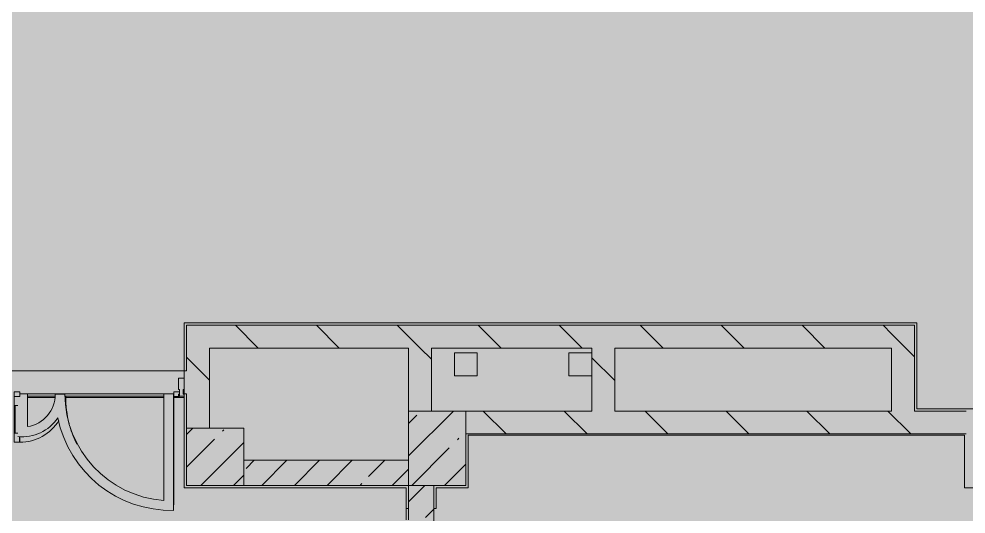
# Model space of a CAD drawing. Header units: millimetres. Extents: x 35378 to 237579, y -8553 to 29000.
# Drawn here: x 180471 to 188745, y 10650 to 14974 of the extents above; entities that cross this region are included whole.
import ezdxf

# ---------------------------------------------------------------- set-up
doc = ezdxf.new("R2010")
doc.units = ezdxf.units.MM
doc.layers.add('A-DETL-GENF-3', color=7, linetype='Continuous', lineweight=9, true_color=0xc0c0c0, transparency=0.4)
for name, color, linetype, lineweight, true_color in [('A-DETL-GENF-5', 7, 'Continuous', 5, 0xb7b7b7), ('A-DETL-GENF-6', 7, 'Continuous', 5, 0xe2e2e2), ('A-DOOR-3', 7, 'Continuous', 5, 0xb7b7b7), ('A-FLOR-1', 7, 'Continuous', 5, 0xb7b7b7), ('A-GLAZ-CWMG-2', 7, 'Continuous', 5, 0x737373), ('I-WALL-2', 7, 'Continuous', 5, 0x737373), ('S-COLS-2', 7, 'Continuous', 5, 0x737373)]:
    doc.layers.add(name, color=color, linetype=linetype, lineweight=lineweight, true_color=true_color)
doc.layers.add('I-WALL-3', color=7, linetype='Continuous', lineweight=5)
doc.layers.add('S-COLS-1', color=7, linetype='Continuous', lineweight=5)
pattern_1 = [(45, (108394.95, 0), (-285.1231, 285.1231), []), (45, (108680.07, 0), (-285.1231, 285.1231), [504.031, -100.806, 16.764, -84.042])]
pattern_2 = [(135, (108394.95, 0), (-353.5534, -353.5534), [])]

# ---------------------------------------------------------------- blocks, each defined once
blk = doc.blocks.new('BSC_Колонна _Прямоугольная - 650х500-23287315-3_5_2_птичка')
at = {"layer": 'S-COLS-1'}
h = blk.add_hatch(dxfattribs=at)
h.set_pattern_fill('FP_120', color=256, style=0, pattern_type=2)
h.set_pattern_definition([(135, (11225, -75730), (-285.1231, -285.1231), []), (135, (11225, -75444.88), (-285.1231, -285.1231), [504.031, -100.806, 16.764, -84.042])])
h.paths.add_polyline_path([(325, 120), (325, 250), (-325, 250), (-325, -250), (325, -250), (325, -219.5)])
at = {"layer": 'S-COLS-2'}
for p, q in [((325, 250), (-325, 250)), ((-325, 250), (-325, -250)), ((325, -250), (325, 250)), ((-325, -250), (325, -250))]:
    blk.add_line(p, q, dxfattribs=at)
blk = doc.blocks.new('BSC_Колонна _Прямоугольная - 500х500-V93-3_5_2_птичка')
at = {"layer": 'S-COLS-1'}
h = blk.add_hatch(dxfattribs=at)
h.set_pattern_fill('FP_121', color=256, style=0, pattern_type=2)
h.set_pattern_definition([(45, (-73790, -11150), (-285.1231, 285.1231), []), (45, (-73504.88, -11150), (-285.1231, 285.1231), [504.031, -100.806, 16.764, -84.042])])
h.paths.add_polyline_path([(250, -250), (250, 250), (-250, 250), (-250, -250), (-143.8, -250)])
at = {"layer": 'S-COLS-2'}
for p, q in [((250, 250), (-250, 250)), ((-250, 250), (-250, -250)), ((250, -250), (250, 250)), ((-250, -250), (250, -250))]:
    blk.add_line(p, q, dxfattribs=at)
blk = doc.blocks.new('Дверь_Витражная_остекление_ - В-18-32468702-3_5_2_птичка')
at = {"layer": 'A-DETL-GENF-6'}
blk.add_hatch(color=256, dxfattribs=at).paths.add_polyline_path([(689.5, 420), (677.5, 420), (677.5, 369.7), (689.5, 369.5), (689.5, 20), (722.5, 20), (722.5, 420)])
at = {"layer": 'A-DETL-GENF-5'}
for p, q in [((-672.5, 965), (-672.5, 20)), ((-672.5, 965), (-672.5, 20)), ((722.5, 420), (677.5, 420)), ((677.5, 420), (677.5, 369.7)), ((722.5, 420), (677.5, 420)), ((677.5, 420), (677.5, 369.7)), ((722.5, 420), (722.5, 20)), ((722.5, 20), (722.5, 420)), ((722.5, 340), (689.5, 340)), ((712.5, 340), (712.5, 100)), ((722.5, 100), (689.5, 100))]:
    blk.add_line(p, q, dxfattribs=at)
at = {"layer": 'A-DOOR-3'}
for p, q in [((-672.5, 965), (-672.5, 20)), ((672.5, 420), (672.5, 369.8)), ((-672.5, 20), (-722.5, 20)), ((-722.5, 20), (-722.5, -20)), ((-672.5, -20), (-672.5, 20)), ((722.5, 20), (672.5, 20)), ((672.5, 20), (672.5, -20)), ((722.5, -20), (722.5, 20)), ((-722.5, -20), (-672.5, -20)), ((672.5, -20), (722.5, -20))]:
    blk.add_line(p, q, dxfattribs=at)
for centre, radius, start, end in [((-672.5, 20), 945, 15.85424, 26.17307), ((672.5, 20), 400, 90, 148.53811), ((-672.5, 20), 945, 360, 14.43128), ((672.5, 20), 400, 177.03782, 180)]:
    blk.add_arc(centre, radius, start, end, dxfattribs=at)
blk = doc.blocks.new('Прямоугольный импост - Импост структурный с накладкой - 160мм Темный-33326242-3_5_2_птичка')
at = {"layer": 'A-GLAZ-CWMG-2'}
for p, q in [((0, 140), (-50, 140)), ((-50, 140), (-50, 40)), ((0, 40), (0, 140)), ((-50, 40), (-40, 40)), ((-40, 0), (-50, 0)), ((-50, 0), (-50, -17)), ((-40, 40), (-40, 0)), ((-10, 0), (-10, 40)), ((-10, 40), (0, 40)), ((0, 0), (-10, 0)), ((0, -17), (0, 0)), ((-50, -17), (0, -17))]:
    blk.add_line(p, q, dxfattribs=at)

msp = doc.modelspace()

# ---------------------------------------------------------------- hatches: boundary and pattern name
at = {"layer": 'A-DETL-GENF-3'}
msp.add_hatch(color=256, dxfattribs=at).paths.add_polyline_path([(179244.5, -251.7), (184244.9, -251.7), (184244.9, 3288.3), (192964.9, 3288.3), (192964.9, 27348.3), (150304.9, 27348.3), (150304.9, 23888.3), (146705.1, 23888.3), (146705.1, -251.7), (178312.4, -251.7)])
at = {"layer": 'I-WALL-3'}
h = msp.add_hatch(dxfattribs=at)
h.set_pattern_fill('FP_97', color=256, style=0, pattern_type=2)
h.set_pattern_definition(pattern_2)
h.paths.add_polyline_path([(188094.9, 12100), (188094.9, 12300), (181934.9, 12300), (181934.9, 12100), (187634.2, 12100)])
h = msp.add_hatch(dxfattribs=at)
h.set_pattern_fill('FP_97', color=256, style=0, pattern_type=2)
h.set_pattern_definition(pattern_2)
h.paths.add_polyline_path([(188294.9, 11550), (188294.9, 12300), (188094.9, 12300), (188094.9, 11550)])
h = msp.add_hatch(dxfattribs=at)
h.set_pattern_fill('FP_97', color=256, style=0, pattern_type=2)
h.set_pattern_definition(pattern_2)
h.paths.add_polyline_path([(181934.9, 11400), (182134.9, 11400), (182134.9, 12100), (181934.9, 12100), (181934.9, 11700)])
h = msp.add_hatch(dxfattribs=at)
h.set_pattern_fill('FP_97', color=256, style=0, pattern_type=2)
h.set_pattern_definition(pattern_2)
h.paths.add_polyline_path([(183874.9, 11550), (184074.9, 11550), (184074.9, 12100), (183874.9, 12100)])
h = msp.add_hatch(dxfattribs=at)
h.set_pattern_fill('FP_97', color=256, style=0, pattern_type=2)
h.set_pattern_definition(pattern_2)
h.paths.add_polyline_path([(185675.5, 11550), (185675.5, 12100), (185475.5, 12100), (185475.5, 11550)])
h = msp.add_hatch(dxfattribs=at)
h.set_pattern_fill('FP_97', color=256, style=0, pattern_type=2)
h.set_pattern_definition(pattern_2)
h.paths.add_polyline_path([(178628.9, 11700), (178704.9, 11700), (178704.9, 11900), (178628.9, 11900), (178628.9, 11800.5)])
h.paths.add_polyline_path([(179224.9, 11700), (179224.9, 11900), (179204.9, 11900), (179204.9, 11700)])
h.paths.add_polyline_path([(181934.9, 11700), (181934.9, 11900), (181914.9, 11900), (181914.9, 11700)])
h.paths.add_polyline_path([(177044.9, 11700), (177148.9, 11700), (177148.9, 11900), (177044.9, 11900), (177044.9, 11800.5)])
h = msp.add_hatch(dxfattribs=at)
h.set_pattern_fill('FP_97', color=256, style=0, pattern_type=2)
h.set_pattern_definition(pattern_2)
h.paths.add_polyline_path([(187166.7, 11350), (188744.9, 11350), (188744.9, 11550), (184374.9, 11550), (184374.9, 11350), (185769.8, 11350)])
h = msp.add_hatch(dxfattribs=at)
h.set_pattern_fill('FP_94', color=256, style=0, pattern_type=2)
h.set_pattern_definition(pattern_1)
h.paths.add_polyline_path([(183874.9, 10900), (183874.9, 11120), (182434.9, 11120), (182434.9, 10900)])
h = msp.add_hatch(dxfattribs=at)
h.set_pattern_fill('FP_94', color=256, style=0, pattern_type=2)
h.set_pattern_definition(pattern_1)
h.paths.add_polyline_path([(183905.5, 7900), (184094.9, 7900), (184094.9, 9179), (183874.9, 9179), (183874.9, 7900)])
h.paths.add_polyline_path([(183874.9, 10619), (184094.9, 10619), (184094.9, 10900), (183874.9, 10900)])

# ---------------------------------------------------------------- linework, layer by layer
at = {"layer": 'A-FLOR-1'}
for p, q in [((181914.9, 11900), (181914.9, 12320)), ((181914.9, 12320), (188313.9, 12320)), ((188313.9, 12320), (188313.9, 11570)), ((184275.5, 12057), (184475.5, 12057)), ((184275.5, 11857), (184275.5, 12057)), ((184475.5, 12057), (184475.5, 11857)), ((185275.5, 12057), (185475.5, 12057)), ((185275.5, 11857), (185275.5, 12057)), ((184475.5, 11857), (184275.5, 11857)), ((185475.5, 11857), (185275.5, 11857)), ((180547.6, 11700), (180479.9, 11700)), ((180547.6, 11413.8), (180547.6, 11700)), ((180787.2, 11680), (180547.6, 11680)), ((180547.6, 11669), (180786.1, 11669)), ((180873.6, 11697.2), (180788.9, 11697.2)), ((181737.3, 11680), (180874.6, 11680)), ((180875.2, 11669), (181737.3, 11669)), ((181822, 11700), (181737.3, 11700)), ((181737.3, 11700), (181737.3, 10768.9)), ((181822, 10681.9), (181822, 11700)), ((181822, 11669), (181914.9, 11669)), ((181914.9, 10880), (181914.9, 11680)), ((181914.9, 11669), (181914.9, 11680)), ((188313.9, 11570), (191945.4, 11570)), ((188730.9, 11340), (184395.9, 11340)), ((184395.9, 11340), (184395.9, 10880)), ((188730.9, 10879), (188730.9, 11340)), ((183854.9, 10880), (181914.9, 10880)), ((183854.9, 10880), (183854.9, 10600.7)), ((184395.9, 10880), (184115.9, 10880)), ((184115.9, 10880), (184115.9, 10700)), ((192854.9, 10879), (188730.9, 10879)), ((183874.9, 10700), (183854.9, 10700)), ((184115.9, 10700), (184094.9, 10700))]:
    msp.add_line(p, q, dxfattribs=at)
for centre, radius, start, end in [((180501.9, 11697.2), 287, 279.17366, 0), ((181804.3, 11697.2), 930.7, 180, 265.86869), ((180501.9, 11697.2), 371.7, 263.98747, 326.07537), ((181804.3, 11697.2), 1015.4, 191.7891, 270.99569)]:
    msp.add_arc(centre, radius, start, end, dxfattribs=at)
at = {"layer": 'I-WALL-2'}
for p, q in [((188294.9, 12300), (181934.9, 12300)), ((181934.9, 12300), (181934.9, 11900)), ((188294.9, 11550), (188294.9, 12300)), ((182134.9, 12100), (183874.9, 12100)), ((182134.9, 11400), (182134.9, 12100)), ((183874.9, 12100), (183874.9, 11550)), ((184074.9, 11550), (184074.9, 12100)), ((184074.9, 12100), (185475.5, 12100)), ((185475.5, 12100), (185475.5, 11550)), ((185675.5, 12100), (188094.9, 12100)), ((185675.5, 11550), (185675.5, 12100)), ((188094.9, 12100), (188094.9, 11550)), ((179204.9, 11900), (181934.9, 11900)), ((181914.9, 11900), (181914.9, 11700)), ((181737.3, 11700), (180547.6, 11700)), ((181904.9, 11700), (181934.9, 11700)), ((181934.9, 11700), (181934.9, 11400)), ((185475.5, 11550), (184374.9, 11550)), ((188094.9, 11550), (185675.5, 11550)), ((188744.9, 11550), (188294.9, 11550)), ((184374.9, 11350), (188744.9, 11350)), ((183874.9, 11120), (182434.9, 11120)), ((182434.9, 10900), (183874.9, 10900)), ((183874.9, 10900), (183874.9, 10600.7)), ((184094.9, 10900), (184094.9, 7900))]:
    msp.add_line(p, q, dxfattribs=at)

# ---------------------------------------------------------------- block references
at = {"layer": 'A-DOOR-3', "rotation": 180}
msp.add_blockref('Дверь_Витражная_остекление_ - В-18-32468702-3_5_2_птичка', (181152.4, 11697), dxfattribs=at)
at = {"layer": 'A-GLAZ-CWMG-2'}
msp.add_blockref('Прямоугольный импост - Импост структурный с накладкой - 160мм Темный-33326242-3_5_2_птичка', (181914.9, 11697), dxfattribs=at)
at = {"layer": 'S-COLS-2', "rotation": 270.0000000000007}
msp.add_blockref('BSC_Колонна _Прямоугольная - 650х500-23287315-3_5_2_птичка', (184124.9, 11225), dxfattribs=at)
at = {"layer": 'S-COLS-2'}
msp.add_blockref('BSC_Колонна _Прямоугольная - 500х500-V93-3_5_2_птичка', (182184.9, 11150), dxfattribs=at)

doc.saveas('drawing.dxf')
